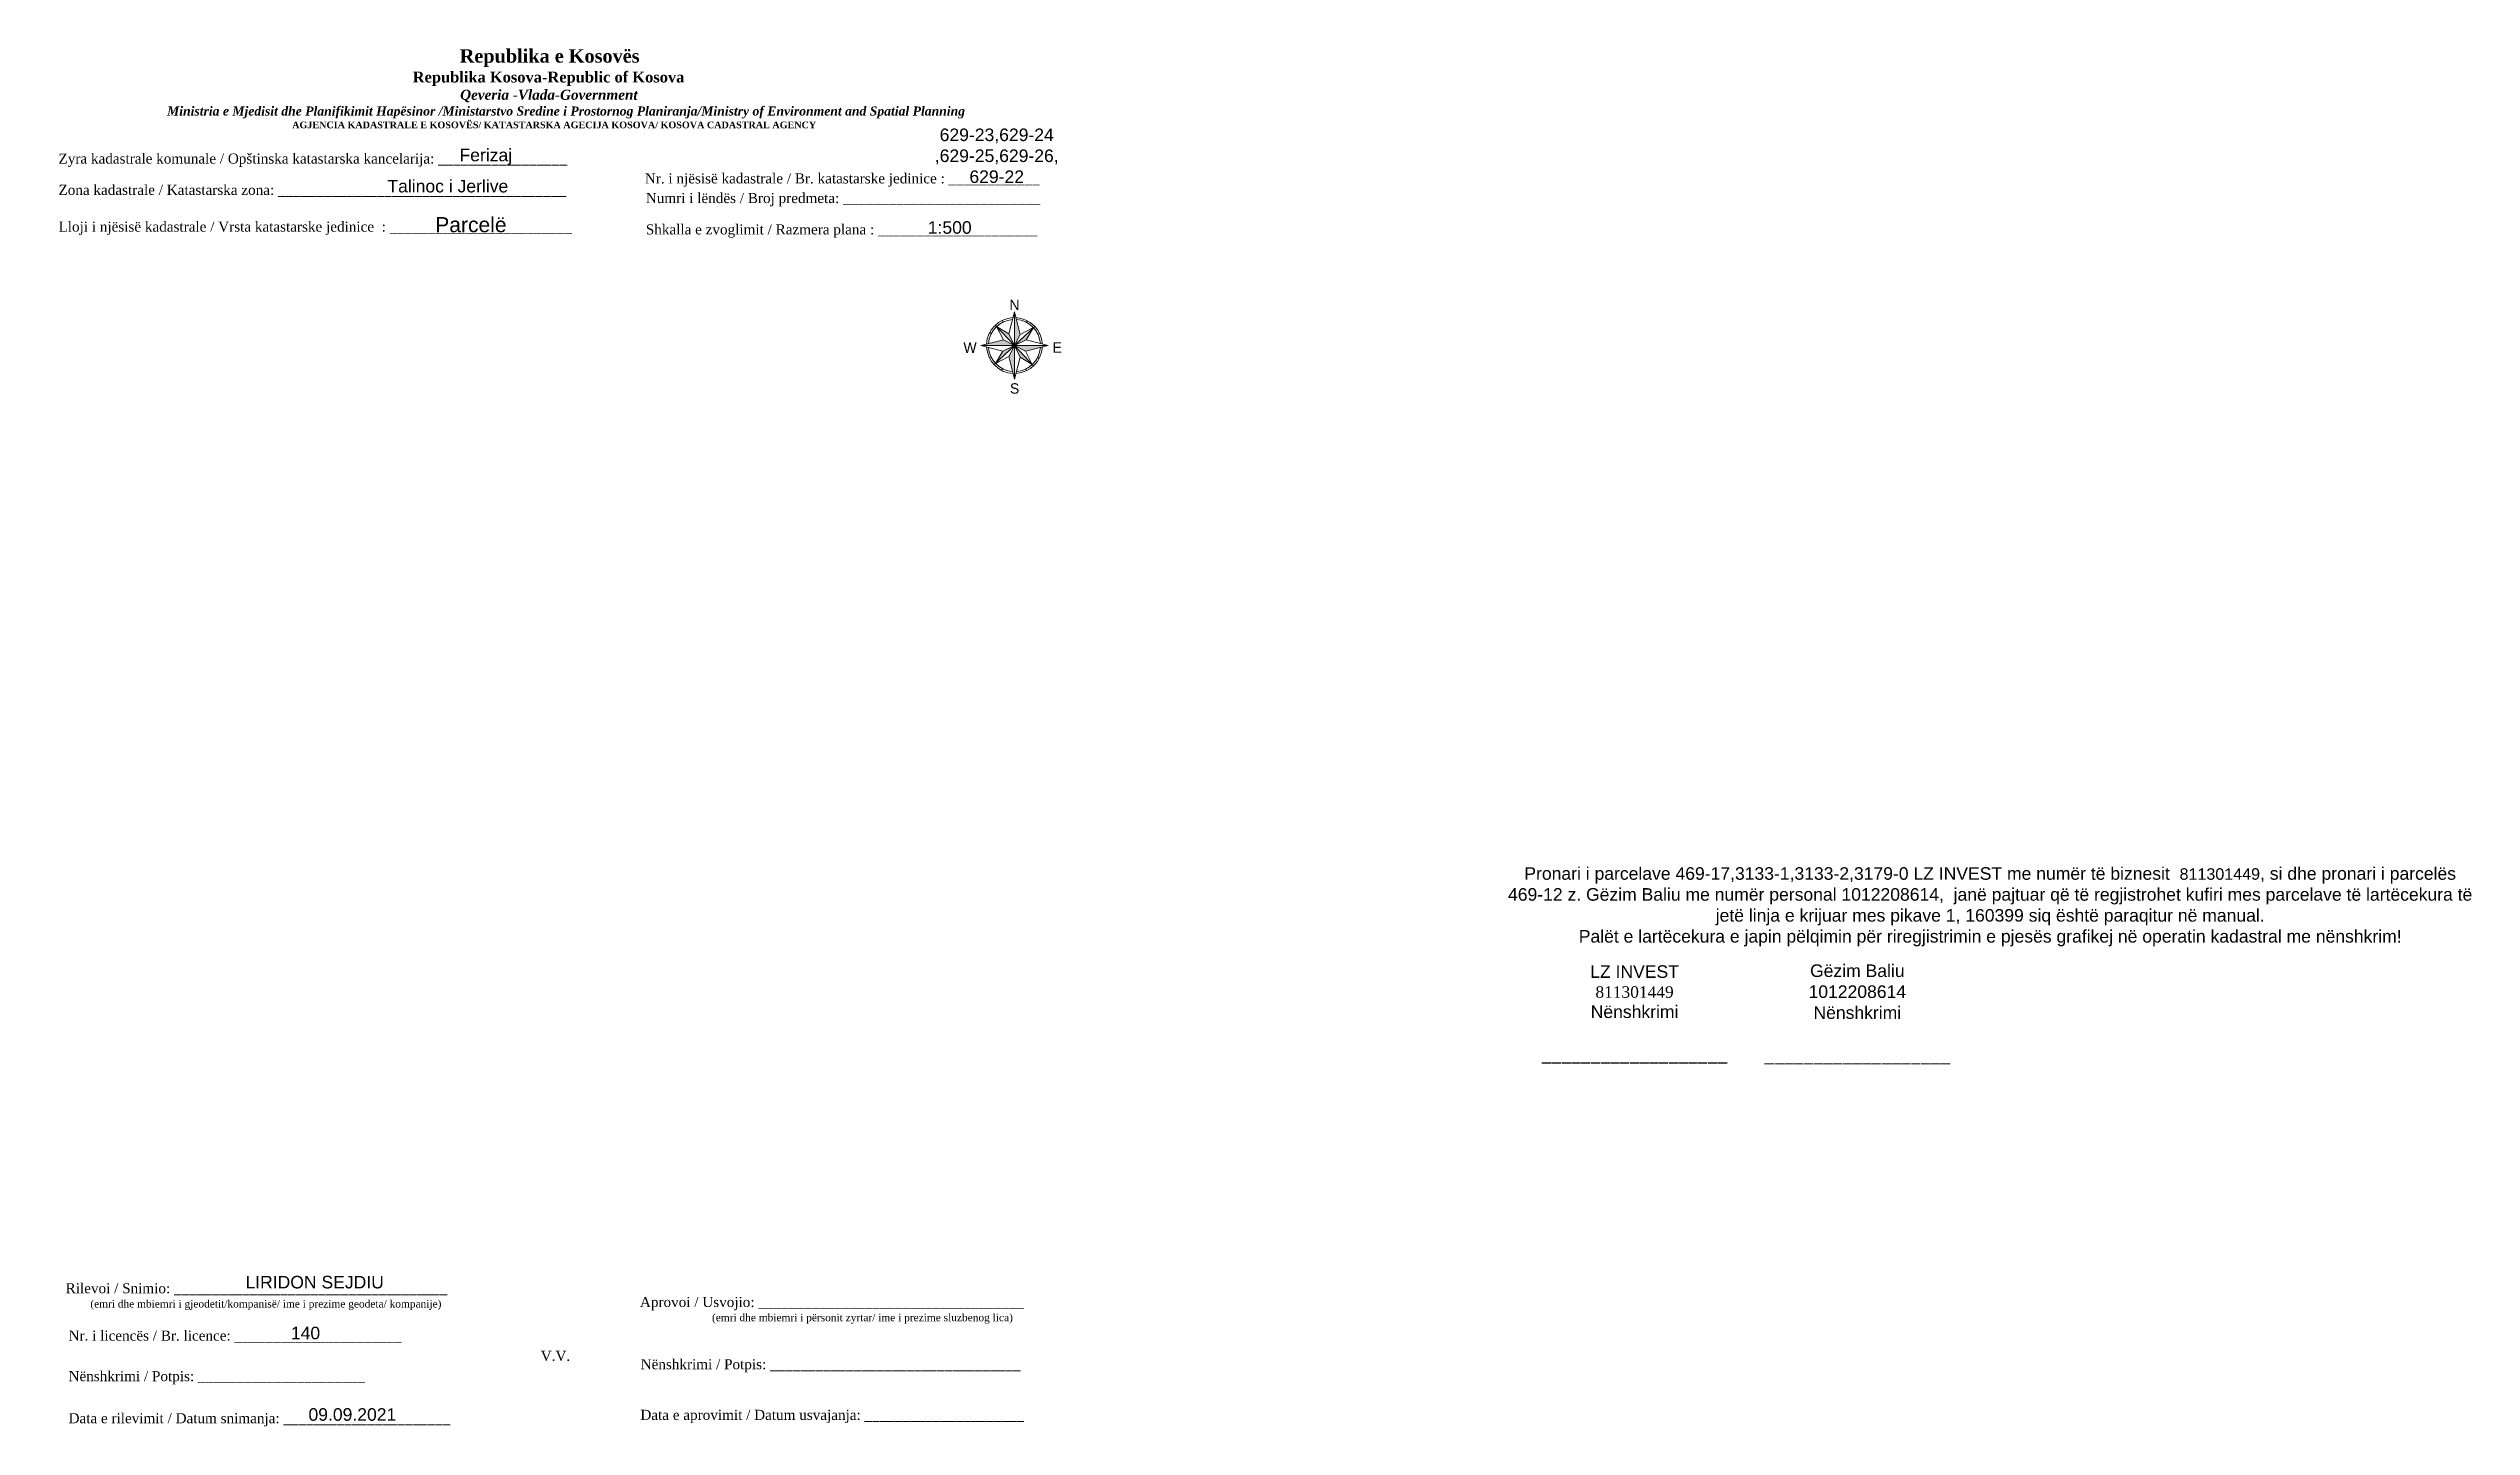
# Paper-space layout 'Kataster' of a CAD drawing. Header units: metres. Extents: x 1 to 483, y 2 to 276.
import ezdxf
from ezdxf.enums import TextEntityAlignment as Align

# ---------------------------------------------------------------- set-up
doc = ezdxf.new("R2010")
doc.units = ezdxf.units.M
doc.layers.get('0').update_dxf_attribs({"lineweight": 0})
doc.layers.add('Korniza e jashtme', color=7, linetype='Continuous', lineweight=0)
doc.layers.get('Korniza e jashtme').freeze()
doc.styles.add('North Arrow Text', font='BOD_R.TTF', dxfattribs={"height": 0.1})
doc.styles.get("Standard").update_dxf_attribs({"font": 'arial.ttf'})

# ---------------------------------------------------------------- blocks, each defined once
blk = doc.blocks.new('*U38')
at = {"linetype": 'ByBlock', "lineweight": -2}
h = blk.add_hatch(color=0, dxfattribs=at)
h.paths.add_polyline_path([(0, 263), (0, 0), (45, 87)])
h.paths.add_polyline_path([(148, 140), (0, 0), (92, 44)])
h.paths.add_polyline_path([(263, 0), (0, 0), (87, -45)])
h.paths.add_polyline_path([(0, 0), (44, -92), (140, -148)])
h.paths.add_polyline_path([(0, 0), (-45, -87), (0, -263)])
h.paths.add_polyline_path([(0, 0), (-92, -44), (-148, -140)])
h.paths.add_polyline_path([(-87, 45), (-263, 0), (0, 0)])
h.paths.add_polyline_path([(-44, 92), (-140, 148), (0, 0)])
at = {"color": 0, "linetype": 'ByBlock', "lineweight": -2}
for points in [[(-95, 197), (-89, 184)], [(0, 263), (-44, 92)], [(0, 263), (0, -263)], [(0, 263), (45, 87)], [(101, 194), (94, 181)], [(-263, 0), (-87, 45)], [(263, 0), (-263, 0)], [(-194, 101), (-181, 94)], [(0, 0), (-150, 159)], [(-140, 148), (-87, 45)], [(-140, 148), (-44, 92)], [(-87, 45), (0, 0)], [(-44, 92), (0, 0)], [(0, 0), (159, 150)], [(45, 87), (0, 0)], [(92, 44), (0, 0)], [(148, 140), (45, 87)], [(263, 0), (87, -45)], [(148, 140), (92, 44)], [(263, 0), (92, 44)], [(197, 95), (184, 89)], [(-263, 0), (-92, -44)], [(-197, -95), (-184, -89)], [(0, 0), (-159, -150)], [(-148, -140), (-92, -44)], [(-148, -140), (-45, -87)], [(-94, -181), (-101, -194)], [(-92, -44), (0, 0)], [(0, 0), (-45, -87)], [(0, -263), (-45, -87)], [(0, 0), (150, -159)], [(0, 0), (87, -45)], [(0, 0), (44, -92)], [(0, -263), (44, -92)], [(140, -148), (44, -92)], [(140, -148), (87, -45)], [(89, -184), (95, -197)], [(181, -94), (194, -101)]]:
    blk.add_lwpolyline(points, dxfattribs=at)
for radius, start, end in [(219, 93.0967, 177.1067), (204, 94.4451, 175.7582), (219, 3.0967, 87.1067), (204, 4.4451, 85.7582), (219, 183.0967, 267.1067), (204, 184.4451, 265.7582), (219, 273.0967, 357.1067), (204, 274.4451, 355.7582)]:
    blk.add_arc((0, 0), radius, start, end, dxfattribs=at)
at = {"color": 0, "linetype": 'ByBlock', "lineweight": -2, "style": 'North Arrow Text'}
for s, p in [('N', (0, 254)), ('W', (-348, -82)), ('E', (335, -81)), ('S', (1, -402))]:
    blk.add_text(s, height=81.9, rotation=0.1017, dxfattribs=at).set_placement(p, align=Align.BOTTOM_CENTER)

psp = doc.layouts.new('Kataster')

# ---------------------------------------------------------------- block references
at = {"xscale": 0.0254, "yscale": 0.0254, "zscale": 0.0254}
psp.add_blockref('*U38', (193.3, 216.93), dxfattribs=at)

# ---------------------------------------------------------------- texts
for s, p in [('Talinoc i Jerlive', (68.46, 247.4)), ('LIRIDON SEJDIU ', (40.2, 29.28)), ('09.09.2021', (52.75, 2.94))]:
    psp.add_text(s, height=2.5).set_placement(p)
for s, insert, char_height, width, attachment_point in [('\\pi77.297;{\\fBook Antiqua|b1|i0|c0|p18;\\H1.333x;Republika e Kosovës\\fTimes New Roman|b1|i0|c0|p18;\\P\\pi67.927;\\fBook Antiqua|b1|i0|c0|p18;\\H0.8125x;Republika Kosova-Republic of Kosova\\fTimes New Roman|b1|i0|c0|p18;\\P\\pi77.378;\\fBook Antiqua|b1|i1|c0|p18;\\H0.9233x;Qeveria -Vlada-Government \\P\\pi13.032,l6,t23.033;\\fTimes New Roman|b1|i1|c0|p18;\\H0.9x;Ministria e Mjedisit dhe Planifikimit Hapësinor /Ministarstvo Sredine i Prostornog Planiranja/Ministry of Environment and Spatial Planning\\P\\pi43.931,l0,tz;\\fBook Antiqua|b1|i0|c0|p18;\\H0.7406x;AGJENCIA KADASTRALE E KOSOVËS/ KATASTARSKA AGECIJA KOSOVA/ KOSOVA CADASTRAL AGENCY}', (5.57, 275.89), 2, 191.8237, 1), ('Ferizaj', (88.05, 254.47), 2.5, 9.9735, 5), ('629-23,629-24\\P,629-25,629-26,\\P629-22', (189.77, 254.68), 2.5, 34.8474, 5), ('{\\fTimes New Roman|b0|i0|c0|p18;Zyra kadastrale komunale / Opštinska katastarska kancelarija: _________________}', (2.98, 255.14), 2, 100.6873, 1), ('{\\fTimes New Roman|b0|i0|c0|p18;Nr. i njësisë kadastrale / Br. katastarske jedinice : ____________}', (119.71, 251.19), 2, 79.9484, 1), ('{\\fTimes New Roman|b0|i0|c0|p18;Zona kadastrale / Katastarska zona: ______________________________________}', (2.98, 248.91), 2, 100.6873, 1), ('{\\fTimes New Roman|b0|i0|c0|p18;Numri i lëndës / Broj predmeta: __________________________}', (119.91, 247.28), 2, 79.9484, 1), ('{\\fTimes New Roman|b0|i0|c0|p18;Lloji i njësisë kadastrale / Vrsta katastarske jedinice  : ________________________}', (2.98, 241.59), 2, 100.6873, 1), ('Parcelë', (85.09, 240.96), 3, 28.8529, 5), ('1:500', (180.41, 240.41), 2.5, 10.1784, 5), ('{\\fTimes New Roman|b0|i0|c0|p18;Shkalla e zvoglimit / Razmera plana : _____________________}', (119.91, 241.04), 2, 79.9484, 1), ('Pronari i parcelave 469-17,3133-1,3133-2,3179-0 LZ INVEST me numër të biznesit  {\\H0.91667x;811301449}, si dhe pronari i parcelës 469-12 z. Gëzim Baliu me numër personal 1012208614,  janë pajtuar që të regjistrohet kufiri mes parcelave të lartëcekura të jetë linja e krijuar mes pikave 1, 160399 siq është paraqitur në manual.\\PPalët e lartëcekura e japin pëlqimin për riregjistrimin e pjesës grafikej në operatin kadastral me nënshkrim!', (387.55, 105.23), 2.5, 196.1896, 5), ('LZ INVEST\\P{\\fTimes New Roman|b0|i0|c0|p18;\\H0.91667x;811301449}\\PNënshkrimi\\P\\P___________________', (316.75, 83.81), 2.5, 57.4738, 5), ('Gëzim Baliu\\P1012208614\\PNënshkrimi\\P\\P___________________', (361.1, 83.81), 2.5, 57.4738, 5), ('{\\fTimes New Roman|b0|i0|c0|p18;Rilevoi / Snimio: ____________________________________\\P     \\H0.75x;(emri dhe mbiemri i gjeodetit/kompanisë/ ime i prezime geodeta/ kompanije)}', (42.38, 27.65), 2, 74.7958, 5), ('{\\fTimes New Roman|b0|i0|c0|p18; Aprovoi / Usvojio: ___________________________________\\P                    \\H0.75x;(emri dhe mbiemri i përsonit zyrtar/ ime i prezime sluzbenog lica)}', (117.98, 27.58), 2, 83.344, 1), ('{\\fTimes New Roman|b0|i0|c0|p18;Nr. i licencës / Br. licence: ______________________\\P                                }', (4.98, 20.89), 2, 83.344, 1), ('140', (52.16, 20.39), 2.5, 5.3971, 5), ('{\\fTimes New Roman|b0|i0|c0|p18;V.V.                                 }', (101.92, 15.84), 2, 5.7076, 5), ('{\\fTimes New Roman|b0|i0|c0|p18; Nënshkrimi / Potpis: _________________________________}', (118.12, 15.2), 2, 83.344, 1), ('{\\fTimes New Roman|b0|i0|c0|p18;Nënshkrimi / Potpis: ______________________\\P                                 }', (4.98, 12.82), 2, 83.344, 1), ('{\\fTimes New Roman|b0|i0|c0|p18; Data e aprovimit / Datum usvajanja: _____________________}', (118.07, 5.12), 2, 83.344, 1), ('{\\fTimes New Roman|b0|i0|c0|p18;Data e rilevimit / Datum snimanja: ______________________\\P                                 }', (4.98, 4.45), 2, 83.344, 1)]:
    psp.add_mtext(s, dxfattribs=dict(insert=insert, char_height=char_height, width=width, attachment_point=attachment_point))

# ---------------------------------------------------------------- viewports
at = {"layer": 'Korniza e jashtme', "view_target_point": (7512309.534, 4693564.827)}
psp.add_viewport(center=(104.31, 135.25), size=(206.65, 203.4046), view_center_point=(113.033, 208.112), view_height=101.70228, dxfattribs=at)

doc.saveas('drawing.dxf')
